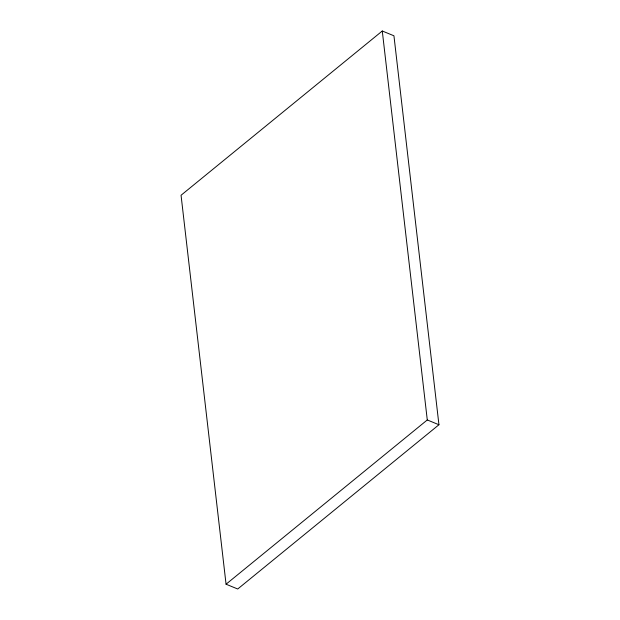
<?xml version="1.0" encoding="UTF-8"?>
<svg xmlns="http://www.w3.org/2000/svg" width="620" height="620" viewBox="0 0 620 620"><rect width="100%" height="100%" fill="white"/><g stroke="black" fill="none" stroke-linecap="round" stroke-linejoin="round"><path stroke-width="0.93" d="M382.276 31L181.055 195.254L226.06 584.211L237.724 589L438.945 424.746L393.94 35.79L382.276 31L427.281 419.957L226.06 584.211M427.281 419.957L438.945 424.746"/></g></svg>
